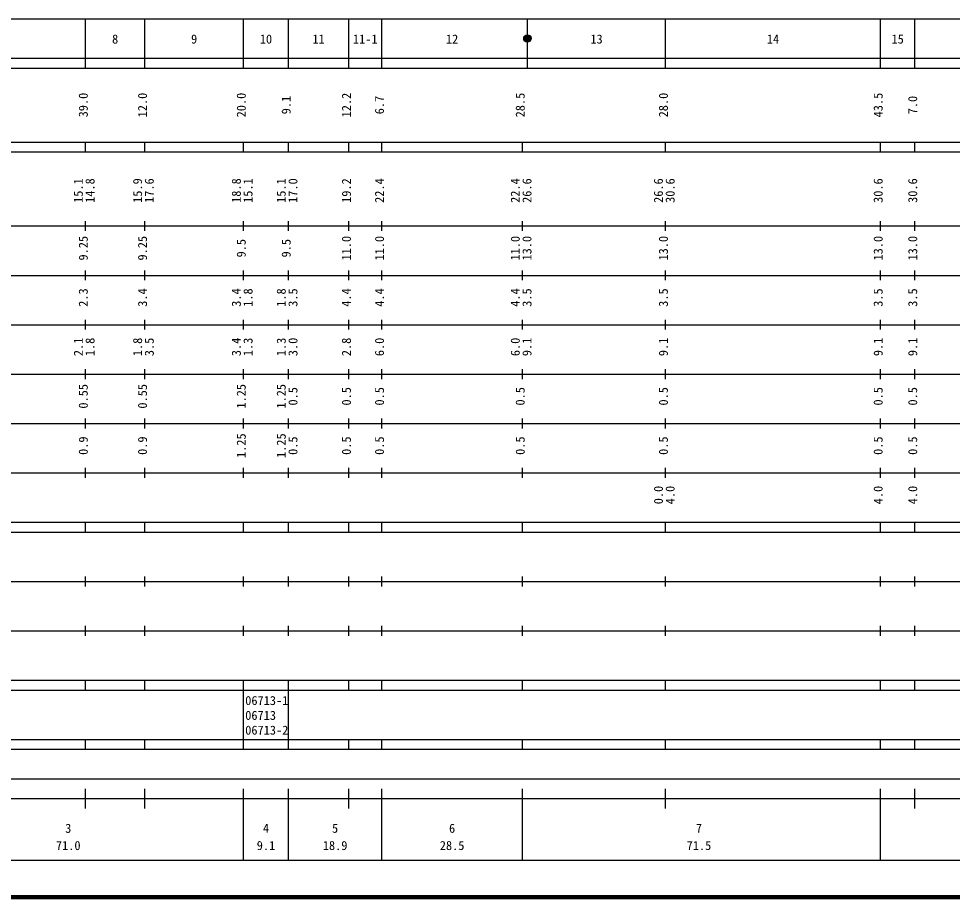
# Model space of a CAD drawing. Units: millimetres on the paper, enlarged 1000 times. Extents: x 40000 to 680000, y 20000 to 380000.
# Drawn here: x 293458 to 482566, y 20000 to 198000 of the extents above; entities that cross this region are included whole.
import ezdxf
from ezdxf.enums import TextEntityAlignment as Align

# ---------------------------------------------------------------- set-up
doc = ezdxf.new("R2010")
doc.units = ezdxf.units.MM
doc.header["$LTSCALE"] = 1000
doc.layers.add('M-TTL', color=2, linetype='Continuous', lineweight=140)
doc.layers.add('M-TTL-BAND', color=7, linetype='Continuous', lineweight=25)
doc.styles.add('ＭＳ ゴシック', font='')
doc.styles.get('ＭＳ ゴシック').set_extended_font_data('MS Gothic')

msp = doc.modelspace()

# ---------------------------------------------------------------- linework, layer by layer
at = {"layer": 'M-TTL'}
msp.add_line((40000, 20000), (680000, 20000), dxfattribs=at)
at = {"layer": 'M-TTL-BAND'}
for p, q in [((68000, 198000), (579000, 198000)), ((307000, 188000), (307000, 198000)), ((319000, 188000), (319000, 198000)), ((339000, 188000), (339000, 198000)), ((348100, 188000), (348100, 198000)), ((360300, 188000), (360300, 198000)), ((367000, 188000), (367000, 198000)), ((396500, 188000), (396500, 198000)), ((424500, 188000), (424500, 198000)), ((468000, 188000), (468000, 198000)), ((475000, 188000), (475000, 198000)), ((40000, 190000), (579000, 190000)), ((40000, 188000), (579000, 188000)), ((40000, 173000), (579000, 173000)), ((307000, 171000), (307000, 173000)), ((319000, 171000), (319000, 173000)), ((339000, 171000), (339000, 173000)), ((348100, 171000), (348100, 173000)), ((360300, 171000), (360300, 173000)), ((367000, 171000), (367000, 173000)), ((395500, 171000), (395500, 173000)), ((424500, 171000), (424500, 173000)), ((468000, 171000), (468000, 173000)), ((475000, 171000), (475000, 173000)), ((40000, 171000), (579000, 171000)), ((307000, 155000), (307000, 157000)), ((319000, 155000), (319000, 157000)), ((339000, 155000), (339000, 157000)), ((348100, 155000), (348100, 157000)), ((360300, 155000), (360300, 157000)), ((367000, 155000), (367000, 157000)), ((395500, 155000), (395500, 157000)), ((424500, 155000), (424500, 157000)), ((468000, 155000), (468000, 157000)), ((475000, 155000), (475000, 157000)), ((40000, 156000), (579000, 156000)), ((46000, 146000), (579000, 146000)), ((307000, 145000), (307000, 147000)), ((319000, 145000), (319000, 147000)), ((339000, 145000), (339000, 147000)), ((348100, 145000), (348100, 147000)), ((360300, 145000), (360300, 147000)), ((367000, 145000), (367000, 147000)), ((395500, 145000), (395500, 147000)), ((424500, 145000), (424500, 147000)), ((468000, 145000), (468000, 147000)), ((475000, 145000), (475000, 147000)), ((307000, 135000), (307000, 137000)), ((319000, 135000), (319000, 137000)), ((339000, 135000), (339000, 137000)), ((348100, 135000), (348100, 137000)), ((360300, 135000), (360300, 137000)), ((367000, 135000), (367000, 137000)), ((395500, 135000), (395500, 137000)), ((424500, 135000), (424500, 137000)), ((468000, 135000), (468000, 137000)), ((475000, 135000), (475000, 137000)), ((52000, 136000), (579000, 136000)), ((307000, 125000), (307000, 127000)), ((319000, 125000), (319000, 127000)), ((339000, 125000), (339000, 127000)), ((348100, 125000), (348100, 127000)), ((360300, 125000), (360300, 127000)), ((367000, 125000), (367000, 127000)), ((395500, 125000), (395500, 127000)), ((424500, 125000), (424500, 127000)), ((468000, 125000), (468000, 127000)), ((475000, 125000), (475000, 127000)), ((46000, 126000), (579000, 126000)), ((52000, 116000), (579000, 116000)), ((307000, 115000), (307000, 117000)), ((319000, 115000), (319000, 117000)), ((339000, 115000), (339000, 117000)), ((348100, 115000), (348100, 117000)), ((360300, 115000), (360300, 117000)), ((367000, 115000), (367000, 117000)), ((395500, 115000), (395500, 117000)), ((424500, 115000), (424500, 117000)), ((468000, 115000), (468000, 117000)), ((475000, 115000), (475000, 117000)), ((46000, 106000), (579000, 106000)), ((307000, 105000), (307000, 107000)), ((319000, 105000), (319000, 107000)), ((339000, 105000), (339000, 107000)), ((348100, 105000), (348100, 107000)), ((360300, 105000), (360300, 107000)), ((367000, 105000), (367000, 107000)), ((395500, 105000), (395500, 107000)), ((424500, 105000), (424500, 107000)), ((468000, 105000), (468000, 107000)), ((475000, 105000), (475000, 107000)), ((40000, 96000), (579000, 96000)), ((307000, 94000), (307000, 96000)), ((319000, 94000), (319000, 96000)), ((339000, 94000), (339000, 96000)), ((348100, 94000), (348100, 96000)), ((360300, 94000), (360300, 96000)), ((367000, 94000), (367000, 96000)), ((395500, 94000), (395500, 96000)), ((424500, 94000), (424500, 96000)), ((468000, 94000), (468000, 96000)), ((475000, 94000), (475000, 96000)), ((40000, 94000), (579000, 94000)), ((49000, 84000), (579000, 84000)), ((307000, 83000), (307000, 85000)), ((319000, 83000), (319000, 85000)), ((339000, 83000), (339000, 85000)), ((348100, 83000), (348100, 85000)), ((360300, 83000), (360300, 85000)), ((367000, 83000), (367000, 85000)), ((395500, 83000), (395500, 85000)), ((424500, 83000), (424500, 85000)), ((468000, 83000), (468000, 85000)), ((475000, 83000), (475000, 85000)), ((40000, 74000), (579000, 74000)), ((307000, 73000), (307000, 75000)), ((319000, 73000), (319000, 75000)), ((339000, 73000), (339000, 75000)), ((348100, 73000), (348100, 75000)), ((360300, 73000), (360300, 75000)), ((367000, 73000), (367000, 75000)), ((395500, 73000), (395500, 75000)), ((424500, 73000), (424500, 75000)), ((468000, 73000), (468000, 75000)), ((475000, 73000), (475000, 75000)), ((40000, 64000), (579000, 64000)), ((307000, 62000), (307000, 64000)), ((319000, 62000), (319000, 64000)), ((339000, 62000), (339000, 64000)), ((348100, 62000), (348100, 64000)), ((360300, 62000), (360300, 64000)), ((367000, 62000), (367000, 64000)), ((395500, 62000), (395500, 64000)), ((424500, 62000), (424500, 64000)), ((468000, 62000), (468000, 64000)), ((475000, 62000), (475000, 64000)), ((40000, 62000), (579000, 62000)), ((339000, 52000), (339000, 62000)), ((348100, 52000), (348100, 62000)), ((40000, 52000), (579000, 52000)), ((307000, 50000), (307000, 52000)), ((319000, 50000), (319000, 52000)), ((339000, 50000), (339000, 52000)), ((348100, 50000), (348100, 52000)), ((360300, 50000), (360300, 52000)), ((367000, 50000), (367000, 52000)), ((395500, 50000), (395500, 52000)), ((424500, 50000), (424500, 52000)), ((468000, 50000), (468000, 52000)), ((475000, 50000), (475000, 52000)), ((40000, 50000), (579000, 50000)), ((71000, 44000), (565000, 44000)), ((307000, 38000), (307000, 42000)), ((319000, 38000), (319000, 42000)), ((339000, 27500), (339000, 42000)), ((348100, 27500), (348100, 42000)), ((360300, 38000), (360300, 42000)), ((367000, 27500), (367000, 42000)), ((395500, 27500), (395500, 42000)), ((424500, 38000), (424500, 42000)), ((468000, 27500), (468000, 42000)), ((475000, 38000), (475000, 42000)), ((40000, 40000), (579000, 40000)), ((68000, 27500), (579000, 27500))]:
    msp.add_line(p, q, dxfattribs=at)
for radius in [750, 650, 550, 450, 350, 250, 150, 50]:
    msp.add_circle((396500, 194000), radius, dxfattribs=at)

# ---------------------------------------------------------------- texts
at = {"layer": 'M-TTL-BAND', "style": 'ＭＳ ゴシック'}
for s, p in [('8', (313000, 192405)), ('9', (329000, 192405)), ('10', (343550, 192405)), ('11', (354200, 192405)), ('11-1', (363650, 192405)), ('12', (381250, 192405)), ('13', (410500, 192405)), ('14', (446250, 192405)), ('15', (471500, 192405)), ('3', (303500, 32523)), ('4', (343550, 32523)), ('5', (357550, 32523)), ('6', (381250, 32523)), ('7', (431250, 32523)), ('71.0', (303500, 29033)), ('9.1', (343550, 29033)), ('18.9', (357550, 29033)), ('28.5', (381250, 29033)), ('71.5', (431250, 29033))]:
    msp.add_text(s, height=1833, dxfattribs=at).set_placement(p, align=Align.BOTTOM_CENTER)
for s, p in [('39.0', (308000, 180500)), ('12.0', (320000, 180500)), ('20.0', (340000, 180500)), ('9.1', (349100, 180500)), ('12.2', (361300, 180500)), ('6.7', (368000, 180500)), ('28.5', (396500, 180500)), ('28.0', (425500, 180500)), ('43.5', (469000, 180500)), ('7.0', (476000, 180500)), ('15.1', (307000, 163174)), ('14.8', (309370, 163174)), ('15.9', (319000, 163174)), ('17.6', (321370, 163174)), ('18.8', (339000, 163174)), ('15.1', (341370, 163174)), ('15.1', (348100, 163174)), ('17.0', (350470, 163174)), ('19.2', (361300, 163174)), ('22.4', (368000, 163174)), ('22.4', (395500, 163174)), ('26.6', (397870, 163174)), ('26.6', (424500, 163174)), ('30.6', (426870, 163174)), ('30.6', (469000, 163174)), ('30.6', (476000, 163174)), ('9.25', (308000, 151500)), ('9.25', (320000, 151500)), ('9.5', (340000, 151500)), ('9.5', (349100, 151500)), ('11.0', (361300, 151500)), ('11.0', (368000, 151500)), ('11.0', (395500, 151500)), ('13.0', (397870, 151500)), ('13.0', (425500, 151500)), ('13.0', (469000, 151500)), ('13.0', (476000, 151500)), ('2.3', (308000, 141500)), ('3.4', (320000, 141500)), ('3.4', (339000, 141500)), ('1.8', (341370, 141500)), ('1.8', (348100, 141500)), ('3.5', (350470, 141500)), ('4.4', (361300, 141500)), ('4.4', (368000, 141500)), ('4.4', (395500, 141500)), ('3.5', (397870, 141500)), ('3.5', (425500, 141500)), ('3.5', (469000, 141500)), ('3.5', (476000, 141500)), ('2.1', (307000, 131500)), ('1.8', (309370, 131500)), ('1.8', (319000, 131500)), ('3.5', (321370, 131500)), ('3.4', (339000, 131500)), ('1.3', (341370, 131500)), ('1.3', (348100, 131500)), ('3.0', (350470, 131500)), ('2.8', (361300, 131500)), ('6.0', (368000, 131500)), ('6.0', (395500, 131500)), ('9.1', (397870, 131500)), ('9.1', (425500, 131500)), ('9.1', (469000, 131500)), ('9.1', (476000, 131500)), ('0.55', (308000, 121500)), ('0.55', (320000, 121500)), ('1.25', (340000, 121500)), ('1.25', (348100, 121500)), ('0.5', (350470, 121500)), ('0.5', (361300, 121500)), ('0.5', (368000, 121500)), ('0.5', (396500, 121500)), ('0.5', (425500, 121500)), ('0.5', (469000, 121500)), ('0.5', (476000, 121500)), ('1.25', (340000, 111500)), ('1.25', (348100, 111500)), ('0.9', (308000, 111500)), ('0.9', (320000, 111500)), ('0.5', (350470, 111500)), ('0.5', (361300, 111500)), ('0.5', (368000, 111500)), ('0.5', (396500, 111500)), ('0.5', (425500, 111500)), ('0.5', (469000, 111500)), ('0.5', (476000, 111500)), ('0.0', (424500, 101500)), ('4.0', (426870, 101500)), ('4.0', (469000, 101500)), ('4.0', (476000, 101500))]:
    msp.add_text(s, height=1833, rotation=90, dxfattribs=at).set_placement(p, align=Align.BOTTOM_CENTER)
for s, p in [('06713-1', (339345, 58405)), ('06713', (339345, 55405)), ('06713-2', (339345, 52405))]:
    msp.add_text(s, height=1833, dxfattribs=at).set_placement(p, align=Align.BOTTOM_LEFT)

doc.saveas('drawing.dxf')
